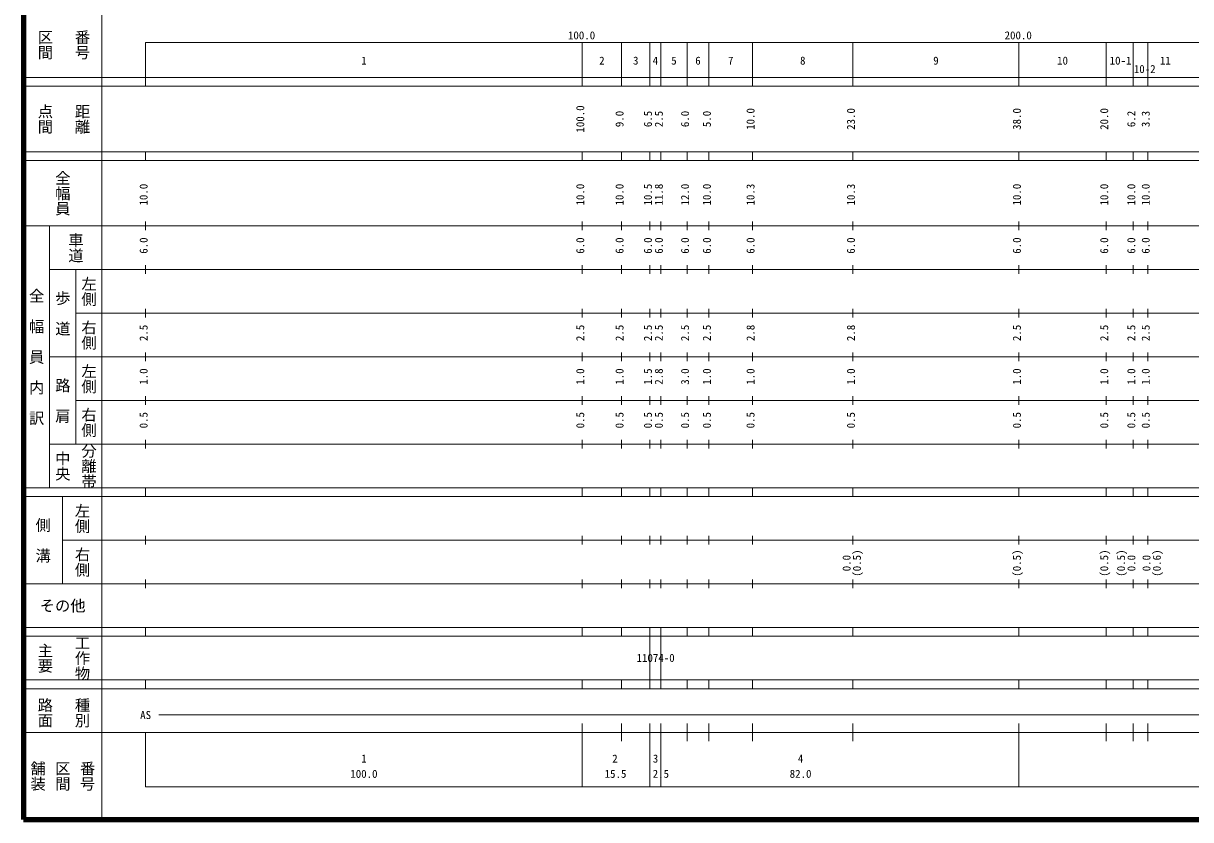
# Model space of a CAD drawing. Units: millimetres on the paper, enlarged 1000 times. Extents: x 40000 to 680000, y 20000 to 380000.
# Drawn here: x 40000 to 307337, y 20000 to 202409 of the extents above; entities that cross this region are included whole.
import ezdxf
from ezdxf.enums import TextEntityAlignment as Align

# ---------------------------------------------------------------- set-up
doc = ezdxf.new("R2010")
doc.units = ezdxf.units.MM
doc.header["$LTSCALE"] = 1000
doc.layers.add('M-TTL', color=2, linetype='Continuous', lineweight=140)
doc.layers.add('M-TTL-BAND', color=7, linetype='Continuous', lineweight=13)
doc.styles.add('@ＭＳ ゴシック', font='')
doc.styles.add('ＭＳ ゴシック', font='')
doc.styles.get('@ＭＳ ゴシック').set_extended_font_data('@MS Gothic')
doc.styles.get('ＭＳ ゴシック').set_extended_font_data('MS Gothic')

msp = doc.modelspace()

# ---------------------------------------------------------------- linework, layer by layer
at = {"layer": 'M-TTL'}
for p, q in [((40000, 380000), (40000, 20000)), ((40000, 20000), (680000, 20000))]:
    msp.add_line(p, q, dxfattribs=at)
at = {"layer": 'M-TTL-BAND'}
for p, q in [((58000, 370000), (58000, 20000)), ((68000, 198000), (579000, 198000)), ((68000, 198000), (68000, 188000)), ((168000, 188000), (168000, 198000)), ((177000, 188000), (177000, 198000)), ((183500, 188000), (183500, 198000)), ((186000, 188000), (186000, 198000)), ((192000, 188000), (192000, 198000)), ((197000, 188000), (197000, 198000)), ((207000, 188000), (207000, 198000)), ((230000, 188000), (230000, 198000)), ((268000, 188000), (268000, 198000)), ((288000, 188000), (288000, 198000)), ((294200, 188000), (294200, 198000)), ((297500, 188000), (297500, 198000)), ((40000, 190000), (579000, 190000)), ((40000, 188000), (579000, 188000)), ((40000, 173000), (579000, 173000)), ((68000, 171000), (68000, 173000)), ((168000, 171000), (168000, 173000)), ((177000, 171000), (177000, 173000)), ((183500, 171000), (183500, 173000)), ((186000, 171000), (186000, 173000)), ((192000, 171000), (192000, 173000)), ((197000, 171000), (197000, 173000)), ((207000, 171000), (207000, 173000)), ((230000, 171000), (230000, 173000)), ((268000, 171000), (268000, 173000)), ((288000, 171000), (288000, 173000)), ((294200, 171000), (294200, 173000)), ((297500, 171000), (297500, 173000)), ((40000, 171000), (579000, 171000)), ((40000, 156000), (579000, 156000)), ((46000, 96000), (46000, 156000)), ((68000, 155000), (68000, 157000)), ((168000, 155000), (168000, 157000)), ((177000, 155000), (177000, 157000)), ((183500, 155000), (183500, 157000)), ((186000, 155000), (186000, 157000)), ((192000, 155000), (192000, 157000)), ((197000, 155000), (197000, 157000)), ((207000, 155000), (207000, 157000)), ((230000, 155000), (230000, 157000)), ((268000, 155000), (268000, 157000)), ((288000, 155000), (288000, 157000)), ((294200, 155000), (294200, 157000)), ((297500, 155000), (297500, 157000)), ((46000, 146000), (579000, 146000)), ((52000, 146000), (52000, 106000)), ((68000, 145000), (68000, 147000)), ((168000, 145000), (168000, 147000)), ((177000, 145000), (177000, 147000)), ((183500, 145000), (183500, 147000)), ((186000, 145000), (186000, 147000)), ((192000, 145000), (192000, 147000)), ((197000, 145000), (197000, 147000)), ((207000, 145000), (207000, 147000)), ((230000, 145000), (230000, 147000)), ((268000, 145000), (268000, 147000)), ((288000, 145000), (288000, 147000)), ((294200, 145000), (294200, 147000)), ((297500, 145000), (297500, 147000)), ((68000, 135000), (68000, 137000)), ((168000, 135000), (168000, 137000)), ((177000, 135000), (177000, 137000)), ((183500, 135000), (183500, 137000)), ((186000, 135000), (186000, 137000)), ((192000, 135000), (192000, 137000)), ((197000, 135000), (197000, 137000)), ((207000, 135000), (207000, 137000)), ((230000, 135000), (230000, 137000)), ((268000, 135000), (268000, 137000)), ((288000, 135000), (288000, 137000)), ((294200, 135000), (294200, 137000)), ((297500, 135000), (297500, 137000)), ((52000, 136000), (579000, 136000)), ((46000, 126000), (579000, 126000)), ((68000, 125000), (68000, 127000)), ((168000, 125000), (168000, 127000)), ((177000, 125000), (177000, 127000)), ((183500, 125000), (183500, 127000)), ((186000, 125000), (186000, 127000)), ((192000, 125000), (192000, 127000)), ((197000, 125000), (197000, 127000)), ((207000, 125000), (207000, 127000)), ((230000, 125000), (230000, 127000)), ((268000, 125000), (268000, 127000)), ((288000, 125000), (288000, 127000)), ((294200, 125000), (294200, 127000)), ((297500, 125000), (297500, 127000)), ((52000, 116000), (579000, 116000)), ((68000, 115000), (68000, 117000)), ((168000, 115000), (168000, 117000)), ((177000, 115000), (177000, 117000)), ((183500, 115000), (183500, 117000)), ((186000, 115000), (186000, 117000)), ((192000, 115000), (192000, 117000)), ((197000, 115000), (197000, 117000)), ((207000, 115000), (207000, 117000)), ((230000, 115000), (230000, 117000)), ((268000, 115000), (268000, 117000)), ((288000, 115000), (288000, 117000)), ((294200, 115000), (294200, 117000)), ((297500, 115000), (297500, 117000)), ((68000, 105000), (68000, 107000)), ((168000, 105000), (168000, 107000)), ((177000, 105000), (177000, 107000)), ((183500, 105000), (183500, 107000)), ((186000, 105000), (186000, 107000)), ((192000, 105000), (192000, 107000)), ((197000, 105000), (197000, 107000)), ((207000, 105000), (207000, 107000)), ((230000, 105000), (230000, 107000)), ((268000, 105000), (268000, 107000)), ((288000, 105000), (288000, 107000)), ((294200, 105000), (294200, 107000)), ((297500, 105000), (297500, 107000)), ((46000, 106000), (579000, 106000)), ((40000, 96000), (579000, 96000)), ((40000, 94000), (579000, 94000)), ((49000, 94000), (49000, 74000)), ((68000, 94000), (68000, 96000)), ((168000, 94000), (168000, 96000)), ((177000, 94000), (177000, 96000)), ((183500, 94000), (183500, 96000)), ((186000, 94000), (186000, 96000)), ((192000, 94000), (192000, 96000)), ((197000, 94000), (197000, 96000)), ((207000, 94000), (207000, 96000)), ((230000, 94000), (230000, 96000)), ((268000, 94000), (268000, 96000)), ((288000, 94000), (288000, 96000)), ((294200, 94000), (294200, 96000)), ((297500, 94000), (297500, 96000)), ((49000, 84000), (579000, 84000)), ((68000, 83000), (68000, 85000)), ((168000, 83000), (168000, 85000)), ((177000, 83000), (177000, 85000)), ((183500, 83000), (183500, 85000)), ((186000, 83000), (186000, 85000)), ((192000, 83000), (192000, 85000)), ((197000, 83000), (197000, 85000)), ((207000, 83000), (207000, 85000)), ((230000, 83000), (230000, 85000)), ((268000, 83000), (268000, 85000)), ((288000, 83000), (288000, 85000)), ((294200, 83000), (294200, 85000)), ((297500, 83000), (297500, 85000)), ((68000, 73000), (68000, 75000)), ((168000, 73000), (168000, 75000)), ((177000, 73000), (177000, 75000)), ((183500, 73000), (183500, 75000)), ((186000, 73000), (186000, 75000)), ((192000, 73000), (192000, 75000)), ((197000, 73000), (197000, 75000)), ((207000, 73000), (207000, 75000)), ((230000, 73000), (230000, 75000)), ((268000, 73000), (268000, 75000)), ((288000, 73000), (288000, 75000)), ((294200, 73000), (294200, 75000)), ((297500, 73000), (297500, 75000)), ((40000, 74000), (579000, 74000)), ((40000, 64000), (579000, 64000)), ((40000, 62000), (579000, 62000)), ((68000, 62000), (68000, 64000)), ((168000, 62000), (168000, 64000)), ((177000, 62000), (177000, 64000)), ((183500, 52000), (183500, 64000)), ((186000, 52000), (186000, 64000)), ((192000, 62000), (192000, 64000)), ((197000, 62000), (197000, 64000)), ((207000, 62000), (207000, 64000)), ((230000, 62000), (230000, 64000)), ((268000, 62000), (268000, 64000)), ((288000, 62000), (288000, 64000)), ((294200, 62000), (294200, 64000)), ((297500, 62000), (297500, 64000)), ((40000, 52000), (579000, 52000)), ((68000, 50000), (68000, 52000)), ((168000, 50000), (168000, 52000)), ((177000, 50000), (177000, 52000)), ((183500, 50000), (183500, 52000)), ((186000, 50000), (186000, 52000)), ((192000, 50000), (192000, 52000)), ((197000, 50000), (197000, 52000)), ((207000, 50000), (207000, 52000)), ((230000, 50000), (230000, 52000)), ((268000, 50000), (268000, 52000)), ((288000, 50000), (288000, 52000)), ((294200, 50000), (294200, 52000)), ((297500, 50000), (297500, 52000)), ((40000, 50000), (579000, 50000)), ((71000, 44000), (564554, 44000)), ((168000, 27500), (168000, 42000)), ((177000, 38000), (177000, 42000)), ((183500, 27500), (183500, 42000)), ((186000, 27500), (186000, 42000)), ((192000, 38000), (192000, 42000)), ((197000, 38000), (197000, 42000)), ((207000, 38000), (207000, 42000)), ((230000, 38000), (230000, 42000)), ((268000, 27500), (268000, 42000)), ((288000, 38000), (288000, 42000)), ((294200, 38000), (294200, 42000)), ((297500, 38000), (297500, 42000)), ((40000, 40000), (579000, 40000)), ((68000, 40000), (68000, 27500)), ((68000, 27500), (579000, 27500))]:
    msp.add_line(p, q, dxfattribs=at)

# ---------------------------------------------------------------- texts
at = {"layer": 'M-TTL-BAND', "style": '@ＭＳ ゴシック'}
for s, p in [('区間', (45000, 197500)), ('番号', (53500, 197500)), ('点間', (45000, 180500)), ('距離', (53500, 180500)), ('全幅員', (49000, 163500)), ('車道', (52000, 151000)), ('左側', (55000, 141000)), ('全\u3000幅\u3000員\u3000内\u3000訳', (43000, 126000)), ('歩\u3000道', (49000, 136000)), ('右側', (55000, 131000)), ('左側', (55000, 121000)), ('路\u3000肩', (49000, 116000)), ('右側', (55000, 111000)), ('中央', (49000, 101000)), ('分離帯', (55000, 101000)), ('左側', (53500, 89000)), ('側\u3000溝', (44500, 84000)), ('右側', (53500, 79000)), ('工作物', (53500, 57000)), ('主要', (45000, 57000)), ('路面', (45000, 44500)), ('種別', (53500, 44500)), ('舗装', (43333, 30000)), ('区間', (49000, 30000)), ('番号', (54667, 30000))]:
    msp.add_text(s, height=2566, rotation=270, dxfattribs=at).set_placement(p, align=Align.MIDDLE_CENTER)
at = {"layer": 'M-TTL-BAND', "style": 'ＭＳ ゴシック'}
for s, p in [('100.0', (167844, 198195)), ('200.0', (267844, 198195)), ('1', (118000, 192405)), ('2', (172500, 192405)), ('3', (180250, 192405)), ('4', (184750, 192405)), ('5', (189000, 192405)), ('6', (194500, 192405)), ('7', (202000, 192405)), ('8', (218500, 192405)), ('9', (249000, 192405)), ('10', (278000, 192405)), ('10-1', (291283, 192405)), ('10-2', (296817, 190479)), ('11', (301560, 192405)), ('11074-0', (184802, 55587)), ('AS', (68000, 42500)), ('1', (118000, 32523)), ('2', (175497, 32523)), ('3', (184778, 32523)), ('4', (218000, 32523)), ('100.0', (118000, 29033)), ('15.5', (175618, 29033)), ('2.5', (186000, 29033)), ('82.0', (218000, 29033))]:
    msp.add_text(s, height=1833, dxfattribs=at).set_placement(p, align=Align.BOTTOM_CENTER)
for s, p in [('100.0', (169000, 180500)), ('9.0', (178000, 180500)), ('6.5', (184500, 180500)), ('2.5', (187000, 180500)), ('6.0', (193000, 180500)), ('5.0', (198000, 180500)), ('10.0', (208000, 180500)), ('23.0', (231000, 180500)), ('38.0', (269000, 180500)), ('20.0', (289000, 180500)), ('6.2', (295200, 180500)), ('3.3', (298500, 180500)), ('10.0', (69000, 163174)), ('10.0', (169000, 163174)), ('10.0', (178000, 163174)), ('10.5', (184500, 163174)), ('11.8', (187000, 163174)), ('12.0', (193000, 163174)), ('10.0', (198000, 163174)), ('10.3', (208000, 163174)), ('10.3', (231000, 163174)), ('10.0', (269000, 163174)), ('10.0', (289000, 163174)), ('10.0', (295200, 163174)), ('10.0', (298500, 163174)), ('6.0', (69000, 151500)), ('6.0', (169000, 151500)), ('6.0', (178000, 151500)), ('6.0', (184500, 151500)), ('6.0', (187000, 151500)), ('6.0', (193000, 151500)), ('6.0', (198000, 151500)), ('6.0', (208000, 151500)), ('6.0', (231000, 151500)), ('6.0', (269000, 151500)), ('6.0', (289000, 151500)), ('6.0', (295200, 151500)), ('6.0', (298500, 151500)), ('2.5', (69000, 131500)), ('2.5', (169000, 131500)), ('2.5', (178000, 131500)), ('2.5', (184500, 131500)), ('2.5', (187000, 131500)), ('2.5', (193000, 131500)), ('2.5', (198000, 131500)), ('2.8', (208000, 131500)), ('2.8', (231000, 131500)), ('2.5', (269000, 131500)), ('2.5', (289000, 131500)), ('2.5', (295200, 131500)), ('2.5', (298500, 131500)), ('1.0', (69000, 121500)), ('1.0', (169000, 121500)), ('1.0', (178000, 121500)), ('1.5', (184500, 121500)), ('2.8', (187000, 121500)), ('3.0', (193000, 121500)), ('1.0', (198000, 121500)), ('1.0', (208000, 121500)), ('1.0', (231000, 121500)), ('1.0', (269000, 121500)), ('1.0', (289000, 121500)), ('1.0', (295200, 121500)), ('1.0', (298500, 121500)), ('0.5', (69000, 111500)), ('0.5', (169000, 111500)), ('0.5', (178000, 111500)), ('0.5', (184500, 111500)), ('0.5', (187000, 111500)), ('0.5', (193000, 111500)), ('0.5', (198000, 111500)), ('0.5', (208000, 111500)), ('0.5', (231000, 111500)), ('0.5', (269000, 111500)), ('0.5', (289000, 111500)), ('0.5', (295200, 111500)), ('0.5', (298500, 111500)), ('0.0', (230000, 78764)), ('(0.5)', (232370, 78764)), ('(0.5)', (269000, 78764)), ('(0.5)', (289000, 78764)), ('(0.5)', (292859, 78764)), ('0.0', (295229, 78764)), ('0.0', (298675, 78764)), ('(0.6)', (301045, 78764))]:
    msp.add_text(s, height=1833, rotation=90, dxfattribs=at).set_placement(p, align=Align.BOTTOM_CENTER)
msp.add_text('その他', height=2566, dxfattribs=at).set_placement((49000, 69000), align=Align.MIDDLE_CENTER)

doc.saveas('drawing.dxf')
